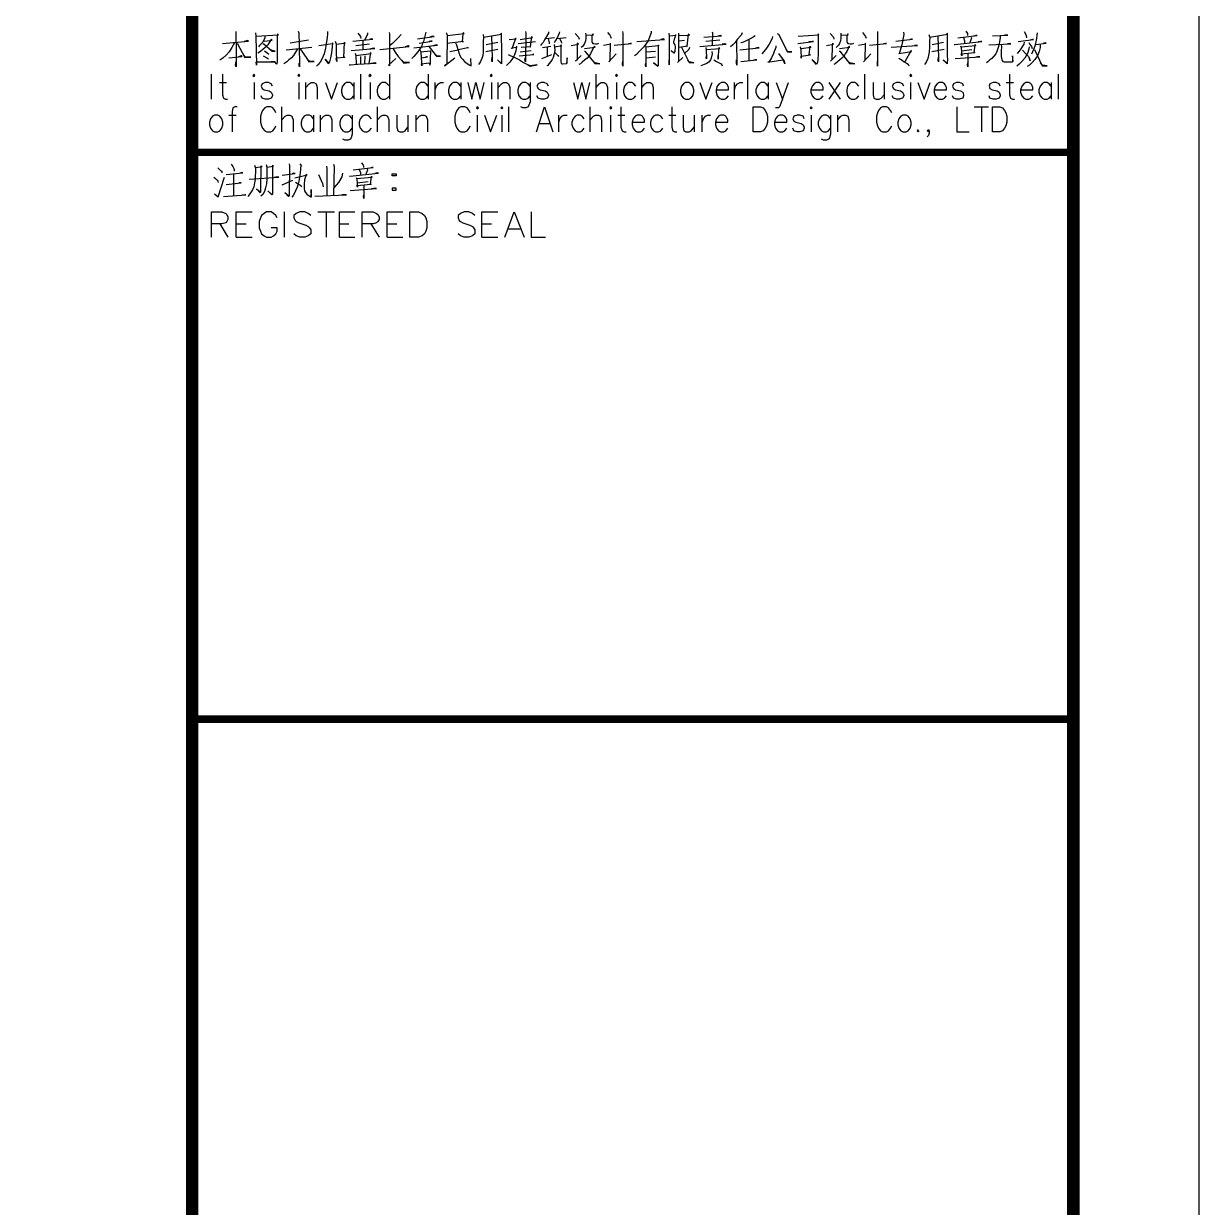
# Model space of a CAD drawing. Extents: x 1417642 to 3570900, y 124798 to 1191112.
# Drawn here: x 1604335 to 1618342, y 724233 to 738331 of the extents above; entities that cross this region are included whole.
import ezdxf

# ---------------------------------------------------------------- set-up
doc = ezdxf.new("R2010")
doc.units = 0
doc.header["$LTSCALE"] = 1000
doc.header["$MEASUREMENT"] = 0
doc.layers.add('PUB_TITLE', color=4, linetype='CONTINUOUS')
doc.layers.add('图戳', color=211, linetype='CONTINUOUS')

msp = doc.modelspace()

# ---------------------------------------------------------------- linework, layer by layer
at = {"layer": 'PUB_TITLE'}
msp.add_lwpolyline([(1417642.3, 635398.4), (1618342.3, 635398.4), (1618342.3, 761548.4), (1417642.3, 761548.4)], close=True, dxfattribs=at)
at = {"layer": 'PUB_TITLE', "const_width": 150}
msp.add_lwpolyline([(1421392.3, 636898.4), (1616842.3, 636898.4), (1616842.3, 760048.4), (1421392.3, 760048.4)], close=True, dxfattribs=at)
at = {"layer": '图戳'}
for p, q in [((1616842.3, 636898.4), (1616842.3, 760048.4)), ((1616842.3, 730048.4), (1606342.3, 730048.4))]:
    msp.add_line(p, q, dxfattribs=at)
for points, const_width in [([(1606342.3, 760048.4), (1606342.3, 636898.4)], 150), ([(1606342.3, 736798.4), (1616842.3, 736798.4)], 90), ([(1606342.3, 736798.4), (1616842.3, 736798.4)], 90), ([(1606342.3, 736798.4), (1616842.3, 736798.4)], 90), ([(1606342.3, 730048.4), (1616842.3, 730048.4)], 90)]:
    msp.add_lwpolyline(points, dxfattribs=dict(at, const_width=const_width))
for points in [[(1606861.4, 738236.8), (1606864.8, 737963.6), (1606864.8, 737816.8), (1606858, 737837.3), (1606864.8, 737881.7)], [(1607097, 738223.1), (1607100.4, 738182.2), (1607107.3, 737837.3), (1607103.8, 737874.9), (1607329.2, 737874.9), (1607315.5, 737878.3), (1607281.4, 737874.9)], [(1607103.8, 738182.2), (1607370.2, 738199.2), (1607359.9, 738209.5), (1607356.5, 738182.2), (1607353.1, 737881.7), (1607349.7, 737847.6), (1607325.8, 737874.9)], [(1607209.7, 738178.8), (1607209.7, 738161.7), (1607182.4, 738110.5), (1607144.8, 738069.5), (1607131.2, 738055.8)], [(1607605.7, 738240.2), (1607612.6, 738223.1), (1607616, 738079.7), (1607619.4, 737816.8), (1607616, 737830.5), (1607616, 737861.2)], [(1607954, 738236.8), (1607954, 738209.5), (1607950.6, 738161.7), (1607940.4, 738093.4), (1607940.4, 738086.6), (1607930.1, 738038.8), (1607916.5, 737970.5), (1607892.6, 737915.8), (1607868.7, 737871.5), (1607841.3, 737840.7), (1607824.3, 737823.7)], [(1608315.9, 738216.3), (1608346.7, 738178.8), (1608350.1, 738154.9)], [(1608432, 738223.1), (1608432, 738206.1), (1608401.3, 738137.8)], [(1608688.1, 738226.6), (1608691.5, 738209.5), (1608691.5, 737830.5), (1608681.3, 737837.3), (1608770, 737915.8)], [(1608831.5, 738202.7), (1608797.4, 738161.7), (1608763.2, 738131), (1608729.1, 738096.8), (1608691.5, 738066.1)], [(1609125.1, 738230), (1609108.1, 738151.4), (1609097.8, 738117.3), (1609084.2, 738086.6), (1609073.9, 738055.8), (1609053.4, 738031.9), (1609029.5, 737994.4), (1609005.6, 737967.1), (1608985.2, 737939.7), (1608961.3, 737915.8)], [(1609026.1, 738151.4), (1609224.2, 738178.8), (1609207.1, 738182.2), (1609172.9, 738171.9)], [(1609367.6, 738223.1), (1609371, 738216.3), (1609381.2, 738195.8), (1609377.8, 737847.6), (1609350.5, 737830.5), (1609473.4, 737926.1)], [(1609381.2, 738189), (1609582.7, 738212.9), (1609572.4, 738226.6), (1609569, 738209.5), (1609558.8, 738117.3), (1609575.8, 738120.7), (1609381.2, 738096.8)], [(1609808, 738202.7), (1609814.8, 738165.1), (1609811.4, 738124.1), (1609811.4, 738055.8), (1609811.4, 737991), (1609804.6, 737953.4), (1609794.4, 737915.8), (1609777.3, 737881.7), (1609767, 737861.2), (1609753.4, 737844.1)], [(1609814.8, 738171.9), (1610026.5, 738206.1), (1610023.1, 738216.3), (1610023.1, 738168.5), (1610026.5, 738031.9), (1610026.5, 737960.2), (1610026.5, 737950), (1610026.5, 737902.2), (1610026.5, 737868), (1610026.5, 737851), (1609978.7, 737898.8), (1610023.1, 737861.2)], [(1609910.4, 738185.6), (1609917.3, 737919.3), (1609917.3, 737874.9), (1609913.9, 737895.4), (1609917.3, 737932.9)], [(1610251.9, 738144.6), (1610398.7, 738165.1), (1610385, 738178.8), (1610368, 738055.8), (1610374.8, 738055.8), (1610262.1, 738045.6)], [(1610313.3, 738236.8), (1610316.8, 738212.9), (1610313.3, 737878.3), (1610306.5, 737902.2), (1610313.3, 737929.5)], [(1610586.5, 738233.4), (1610586.5, 738216.3), (1610542.1, 738137.8), (1610525, 738107.1), (1610504.5, 738086.6), (1610494.3, 738069.5)], [(1610719.7, 738233.4), (1610716.2, 738216.3), (1610695.8, 738171.9), (1610671.9, 738131), (1610654.8, 738103.6)], [(1610907.4, 738212.9), (1610945, 738168.5), (1610951.8, 738148)], [(1611030.4, 738219.7), (1611033.8, 738192.4), (1611033.8, 738158.3), (1611026.9, 738127.5), (1611016.7, 738096.8), (1611006.5, 738076.3), (1610992.8, 738059.3), (1610975.7, 738045.6)], [(1611037.2, 738195.8), (1611122.5, 738199.2), (1611115.7, 738209.5), (1611105.5, 738185.6), (1611105.5, 738161.7), (1611105.5, 738141.2), (1611105.5, 738117.3), (1611108.9, 738107.1), (1611115.7, 738096.8), (1611129.4, 738093.4), (1611146.5, 738090), (1611166.9, 738090), (1611180.6, 738093.4), (1611187.4, 738100.2)], [(1611289.9, 738226.6), (1611317.2, 738195.8), (1611327.4, 738178.8), (1611334.2, 738158.3)], [(1611470.8, 738236.8), (1611474.2, 738212.9), (1611474.2, 737823.7), (1611470.8, 737851), (1611474.2, 737885.1)], [(1611812.3, 738240.2), (1611812.3, 738223.1), (1611791.8, 738168.5), (1611774.7, 738127.5), (1611754.2, 738100.2), (1611720.1, 738052.4), (1611668.8, 737997.8), (1611634.7, 737963.6), (1611614.2, 737946.6)], [(1612020.5, 738219.7), (1612027.4, 738182.2), (1612027.4, 737840.7), (1612023.9, 737868), (1612027.4, 737898.8)], [(1612030.8, 738185.6), (1612109.3, 738192.4), (1612099.1, 738195.8), (1612075.2, 738113.9), (1612075.2, 738107.1), (1612082, 738096.8), (1612092.2, 738079.7), (1612095.6, 738055.8), (1612095.6, 738038.8), (1612092.2, 738014.9), (1612092.2, 737997.8), (1612082, 737980.7), (1612051.3, 738011.5), (1612082, 737984.1)], [(1612136.6, 738216.3), (1612136.6, 738189), (1612136.6, 737881.7), (1612126.4, 737868), (1612187.8, 737929.5)], [(1612140, 738189), (1612266.4, 738195.8), (1612252.7, 738206.1), (1612235.6, 738062.7), (1612245.9, 738062.7), (1612143.4, 738049)], [(1612440.5, 738168.5), (1612648.8, 738185.6), (1612635.1, 738189), (1612607.8, 738182.2)], [(1612539.5, 738233.4), (1612542.9, 738223.1), (1612539.5, 738076.3)], [(1612894.6, 738223.1), (1612884.4, 738195.8), (1612874.1, 738185.6), (1612836.6, 738141.2), (1612812.7, 738107.1), (1612785.3, 738079.7), (1612758, 738055.8)], [(1613044.8, 738189), (1613038, 738178.8), (1613014.1, 738161.7), (1612973.1, 738141.2), (1612928.8, 738120.7), (1612898, 738107.1), (1612880.9, 738103.6)], [(1613256.5, 738178.8), (1613253.1, 738154.9), (1613215.6, 738086.6), (1613184.8, 738038.8), (1613154.1, 737997.8), (1613130.2, 737970.5)], [(1613311.2, 738212.9), (1613328.2, 738206.1), (1613434.1, 737994.4), (1613440.9, 737994.4), (1613485.3, 737994.4), (1613437.5, 738001.2), (1613420.4, 738025.1)], [(1613563.8, 738182.2), (1613809.7, 738199.2), (1613802.8, 738209.5), (1613799.4, 738161.7), (1613799.4, 737973.9), (1613796, 737902.2), (1613792.6, 737868), (1613785.8, 737851), (1613782.3, 737844.1), (1613727.7, 737905.6), (1613782.3, 737854.4)], [(1613942.8, 738212.9), (1613983.8, 738168.5), (1613987.2, 738148)], [(1614069.2, 738219.7), (1614072.6, 738192.4), (1614072.6, 738158.3), (1614065.7, 738127.5), (1614055.5, 738096.8), (1614041.8, 738076.3), (1614028.2, 738059.3), (1614014.5, 738045.6)], [(1614072.6, 738195.8), (1614157.9, 738199.2), (1614154.5, 738209.5), (1614144.3, 738185.6), (1614144.3, 738161.7), (1614144.3, 738141.2), (1614144.3, 738117.3), (1614147.7, 738107.1), (1614154.5, 738096.8), (1614164.8, 738093.4), (1614181.8, 738090), (1614202.3, 738090), (1614216, 738093.4), (1614226.2, 738100.2)], [(1614328.6, 738226.6), (1614352.5, 738195.8), (1614366.2, 738178.8), (1614373, 738158.3)], [(1614506.2, 738236.8), (1614509.6, 738212.9), (1614509.6, 737823.7), (1614506.2, 737851), (1614509.6, 737885.1)], [(1614816.9, 738230), (1614820.3, 738202.7), (1614796.4, 738079.7), (1614765.7, 737970.5), (1614762.3, 737977.3), (1614912.5, 738001.2), (1614909.1, 738011.5), (1614834, 737878.3)], [(1615120.8, 738202.7), (1615131, 738165.1), (1615127.6, 738124.1), (1615127.6, 738055.8), (1615124.2, 737991), (1615117.4, 737953.4), (1615107.1, 737915.8), (1615093.5, 737881.7), (1615079.8, 737861.2), (1615066.1, 737844.1)], [(1615131, 738171.9), (1615342.7, 738206.1), (1615335.9, 738216.3), (1615335.9, 738168.5), (1615339.3, 738031.9), (1615339.3, 737960.2), (1615339.3, 737950), (1615342.7, 737902.2), (1615339.3, 737868), (1615339.3, 737851), (1615291.5, 737898.8), (1615335.9, 737861.2)], [(1615226.6, 738185.6), (1615233.5, 737919.3), (1615233.5, 737874.9), (1615230, 737895.4), (1615233.5, 737932.9)], [(1615465.6, 738161.7), (1615694.4, 738189), (1615680.7, 738189), (1615653.4, 738182.2)], [(1615561.2, 738240.2), (1615578.3, 738212.9), (1615581.7, 738206.1), (1615581.7, 738189)], [(1615622.7, 738171.9), (1615626.1, 738158.3), (1615609, 738107.1)], [(1615967.5, 738182.2), (1615967.5, 738165.1), (1615957.3, 738090), (1615947.1, 738045.6), (1615930, 738001.2), (1615916.3, 737973.9), (1615895.8, 737943.2), (1615871.9, 737915.8), (1615844.6, 737898.8), (1615824.1, 737878.3), (1615807.1, 737864.6)], [(1615878.8, 738185.6), (1616059.7, 738195.8), (1616049.5, 738195.8), (1616022.2, 738195.8)], [(1616288.5, 738161.7), (1616281.7, 738189), (1616257.8, 738233.4)], [(1616346.5, 737970.5), (1616370.4, 738028.5), (1616387.5, 738066.1), (1616397.8, 738113.9), (1616404.6, 738154.9), (1616411.4, 738195.8), (1616414.8, 738223.1)], [(1606847.8, 738103.6), (1606813.6, 738045.6), (1606782.9, 737994.4), (1606748.7, 737956.8), (1606707.8, 737919.3), (1606670.2, 737895.4)], [(1606704.4, 738093.4), (1607015.1, 738124.1), (1607004.8, 738131), (1606963.8, 738120.7)], [(1606878.5, 738100.2), (1606970.7, 737929.5), (1607042.4, 737932.9), (1606974.1, 737936.3), (1606957, 737956.8)], [(1607192.6, 738127.5), (1607206.3, 738124.1), (1607295, 738134.4), (1607284.8, 738144.6), (1607243.8, 738079.7), (1607213.1, 738049), (1607185.8, 738021.7), (1607155.1, 737997.8), (1607124.3, 737980.7)], [(1607185.8, 738090), (1607196, 738090), (1607295, 738004.6), (1607329.2, 738004.6), (1607295, 738011.5), (1607278, 738018.3)], [(1607595.5, 738031.9), (1607575, 737991), (1607551.1, 737953.4), (1607527.2, 737926.1), (1607493.1, 737898.8), (1607469.2, 737878.3), (1607435, 737851)], [(1607462.3, 738018.3), (1607766.2, 738052.4)], [(1607510.1, 738103.6), (1607728.7, 738137.8)], [(1607629.6, 738031.9), (1607708.2, 737915.8), (1607732.1, 737878.3), (1607797, 737881.7), (1607735.5, 737885.1), (1607711.6, 737905.6)], [(1607851.6, 738069.5), (1608015.5, 738093.4), (1608022.3, 738093.4), (1608015.5, 738103.6), (1608008.6, 738055.8), (1608001.8, 737984.1), (1607991.6, 737922.7), (1607977.9, 737878.3), (1607964.3, 737851), (1607957.4, 737868), (1607940.4, 737891.9), (1607926.7, 737909), (1607967.7, 737861.2), (1607974.5, 737874.9)], [(1608046.2, 738124.1), (1608056.4, 738086.6), (1608059.9, 737963.6), (1608066.7, 737881.7), (1608059.9, 737915.8), (1608063.3, 737922.7), (1608162.3, 737932.9), (1608148.6, 737929.5), (1608155.5, 738110.5), (1608162.3, 738096.8), (1608152, 738093.4), (1608056.4, 738083.2)], [(1608237.4, 738011.5), (1608517.4, 738035.4), (1608500.3, 738038.8), (1608459.3, 738028.5)], [(1608257.9, 738124.1), (1608493.5, 738148), (1608476.4, 738151.4), (1608455.9, 738144.6)], [(1608455.9, 738086.6), (1608292, 738066.1)], [(1608377.4, 738131), (1608374, 738021.7)], [(1608578.8, 738021.7), (1608735.9, 738038.8), (1608927.1, 738059.3), (1608916.9, 738066.1), (1608879.3, 738055.8)], [(1608735.9, 738031.9), (1608759.8, 737991), (1608797.4, 737939.7), (1608834.9, 737895.4), (1608865.7, 737861.2), (1608930.5, 737868), (1608865.7, 737871.5)], [(1608981.7, 738042.2), (1609265.1, 738076.3), (1609254.9, 738079.7), (1609213.9, 738066.1)], [(1609046.6, 738100.2), (1609200.3, 738124.1), (1609186.6, 738124.1), (1609166.1, 738117.3)], [(1609162.7, 738059.3), (1609251.5, 737943.2), (1609302.7, 737943.2), (1609251.5, 737946.6), (1609237.8, 737960.2)], [(1609412, 737997.8), (1609511, 738018.3), (1609497.3, 738076.3), (1609483.7, 738100.2)], [(1609633.9, 738038.8), (1609623.6, 738049), (1609627.1, 738042.2), (1609511, 738018.3), (1609517.8, 737984.1), (1609531.5, 737953.4), (1609548.5, 737926.1), (1609562.2, 737909), (1609589.5, 737878.3), (1609620.2, 737857.8), (1609651, 737837.3), (1609668, 737830.5), (1609661.2, 737915.8)], [(1609842.2, 738001.2), (1609985.6, 738028.5)], [(1609982.2, 738107.1), (1609845.6, 738079.7)], [(1610118.7, 738141.2), (1610204.1, 738151.4), (1610193.8, 738158.3), (1610187, 738131), (1610152.9, 738031.9), (1610146, 738038.8), (1610214.3, 738055.8), (1610207.5, 738059.3), (1610197.3, 738008), (1610183.6, 737960.2), (1610166.5, 737929.5), (1610152.9, 737905.6), (1610125.6, 737871.5), (1610105.1, 737847.6), (1610088, 737833.9)], [(1610224.6, 738093.4), (1610432.8, 738117.3)], [(1610514.8, 738045.6), (1610617.2, 738062.7)], [(1610555.8, 738154.9), (1610658.2, 738165.1)], [(1610654.8, 738083.2), (1610658.2, 738055.8), (1610661.6, 738011.5), (1610654.8, 737970.5), (1610644.5, 737929.5), (1610630.9, 737905.6), (1610617.2, 737881.7), (1610593.3, 737854.4), (1610579.7, 737833.9), (1610569.4, 737827.1)], [(1610572.8, 738052.4), (1610572.8, 737939.7)], [(1610583.1, 738154.9), (1610593.3, 738120.7), (1610596.7, 738110.5), (1610596.7, 738090)], [(1610661.6, 738055.8), (1610747, 738069.5), (1610736.7, 738076.3), (1610736.7, 738055.8), (1610733.3, 737898.8), (1610733.3, 737874.9), (1610740.1, 737861.2), (1610750.4, 737854.4), (1610760.6, 737854.4), (1610801.6, 737857.8), (1610808.4, 737861.2), (1610808.4, 737926.1), (1610801.6, 737861.2)], [(1610688.9, 738154.9), (1610798.2, 738165.1)], [(1610719.7, 738154.9), (1610740.1, 738117.3), (1610743.6, 738100.2)], [(1610859.6, 738072.9), (1610945, 738086.6), (1610931.3, 738100.2), (1610931.3, 738072.9), (1610927.9, 737898.8), (1610910.9, 737885.1), (1610975.7, 737953.4)], [(1611016.7, 738035.4), (1611143, 738052.4), (1611132.8, 738059.3), (1611119.1, 738035.4), (1611102.1, 738001.2), (1611088.4, 737973.9), (1611071.3, 737950), (1611047.4, 737919.3), (1611016.7, 737895.4), (1610989.4, 737871.5), (1610968.9, 737854.4), (1610948.4, 737844.1)], [(1611242.1, 738076.3), (1611330.8, 738090), (1611324, 738096.8), (1611317.2, 737891.9), (1611306.9, 737878.3), (1611392.3, 737970.5)], [(1611371.8, 738076.3), (1611576.7, 738093.4), (1611566.4, 738096.8), (1611539.1, 738090)], [(1611641.5, 738117.3), (1611969.3, 738144.6), (1611952.2, 738151.4)], [(1611744, 738069.5), (1611747.4, 738055.8), (1611747.4, 737837.3), (1611747.4, 737816.8), (1611744, 737837.3), (1611747.4, 737861.2)], [(1611747.4, 738055.8), (1611894.2, 738069.5), (1611894.2, 738076.3), (1611901, 738069.5), (1611894.2, 738066.1), (1611894.2, 737833.9), (1611890.8, 737820.2), (1611839.6, 737864.6), (1611890.8, 737827.1)], [(1611952.2, 738151.4), (1611924.9, 738141.2)], [(1612208.3, 738131), (1612140, 738124.1)], [(1612170.8, 738052.4), (1612262.9, 737868), (1612317.6, 737864.6), (1612262.9, 737874.9), (1612249.3, 737895.4)], [(1612266.4, 738045.6), (1612259.5, 738025.1), (1612204.9, 737970.5)], [(1612392.7, 738059.3), (1612703.4, 738086.6), (1612686.3, 738090), (1612659, 738086.6)], [(1612461, 738045.6), (1612467.8, 738018.3), (1612471.2, 737912.4), (1612467.8, 737926.1), (1612471.2, 737950)], [(1612628.3, 738134.4), (1612464.4, 738117.3)], [(1612471.2, 738021.7), (1612628.3, 738035.4), (1612618, 738045.6), (1612614.6, 738018.3), (1612611.2, 737939.7), (1612607.8, 737909), (1612607.8, 737929.5), (1612611.2, 737953.4)], [(1612829.7, 738131), (1612833.1, 737837.3), (1612826.3, 737864.6), (1612829.7, 737898.8)], [(1612867.3, 738018.3), (1613099.5, 738042.2), (1613085.8, 738045.6), (1613055.1, 738038.8)], [(1612973.1, 738137.8), (1612973.1, 737891.9)], [(1613297.5, 738066.1), (1613297.5, 738049), (1613270.2, 737980.7), (1613273.6, 737984.1), (1613246.3, 737926.1), (1613212.1, 737871.5), (1613201.9, 737871.5), (1613379.4, 737902.2)], [(1613557, 738096.8), (1613744.8, 738120.7), (1613727.7, 738120.7), (1613690.2, 738113.9)], [(1613587.7, 738055.8), (1613594.6, 738018.3), (1613598, 737919.3), (1613598, 737943.2), (1613710.6, 737960.2), (1613693.6, 737960.2), (1613703.8, 738062.7), (1613714.1, 738049), (1613598, 738031.9)], [(1613898.4, 738072.9), (1613983.8, 738086.6), (1613970.1, 738100.2), (1613966.7, 738072.9), (1613963.3, 737898.8), (1613946.2, 737885.1), (1614014.5, 737953.4)], [(1614055.5, 738035.4), (1614178.4, 738052.4), (1614168.2, 738059.3), (1614157.9, 738035.4), (1614140.9, 738001.2), (1614123.8, 737973.9), (1614110.1, 737950), (1614082.8, 737919.3), (1614055.5, 737895.4), (1614028.2, 737871.5), (1614004.3, 737854.4), (1613987.2, 737844.1)], [(1614280.8, 738076.3), (1614369.6, 738090), (1614362.8, 738096.8), (1614356, 737891.9), (1614342.3, 737878.3), (1614427.7, 737970.5)], [(1614410.6, 738076.3), (1614615.4, 738093.4), (1614601.8, 738096.8), (1614577.9, 738090)], [(1614670.1, 738052.4), (1614984.2, 738069.5), (1614970.5, 738072.9), (1614950.1, 738069.5)], [(1614724.7, 738124.1), (1614926.2, 738148), (1614912.5, 738148), (1614892, 738141.2)], [(1615154.9, 738001.2), (1615301.7, 738028.5)], [(1615294.9, 738107.1), (1615158.3, 738079.7)], [(1615421.2, 738083.2), (1615428.1, 738083.2), (1615752.4, 738117.3), (1615738.8, 738120.7), (1615708, 738113.9)], [(1615496.4, 738066.1), (1615503.2, 738049), (1615513.4, 737950), (1615506.6, 737970.5), (1615667.1, 737987.5), (1615660.2, 737984.1), (1615670.5, 738083.2), (1615673.9, 738066.1), (1615503.2, 738052.4)], [(1615533.9, 738165.1), (1615544.2, 738127.5), (1615544.2, 738100.2)], [(1615834.4, 738079.7), (1616097.3, 738090), (1616087, 738096.8), (1616056.3, 738090)], [(1615981.2, 738076.3), (1615984.6, 738059.3), (1615981.2, 738004.6), (1615981.2, 737943.2), (1615984.6, 737915.8), (1615988, 737898.8), (1616001.7, 737881.7), (1616015.3, 737878.3), (1616042.7, 737874.9), (1616066.6, 737874.9), (1616114.4, 737878.3), (1616124.6, 737885.1), (1616114.4, 737950), (1616117.8, 737881.7)], [(1616315.8, 738055.8), (1616312.4, 738028.5), (1616295.3, 737977.3), (1616264.6, 737919.3), (1616223.6, 737874.9), (1616196.3, 737847.6), (1616169, 737823.7)], [(1616254.3, 738110.5), (1616250.9, 738086.6), (1616206.5, 738018.3), (1616172.4, 737977.3)], [(1616182.6, 738117.3), (1616367, 738141.2), (1616353.4, 738144.6), (1616326, 738134.4)], [(1616445.6, 738083.2), (1616445.6, 738045.6), (1616435.3, 737997.8), (1616414.8, 737950), (1616384.1, 737905.6), (1616349.9, 737868), (1616319.2, 737837.3), (1616291.9, 737820.2)], [(1616309, 738107.1), (1616326, 738079.7), (1616343.1, 738059.3), (1616349.9, 738035.4)], [(1616394.3, 738083.2), (1616517.3, 738100.2), (1616503.6, 738103.6), (1616483.1, 738093.4)], [(1606779.5, 737922.7), (1606936.5, 737939.7), (1606926.3, 737946.6), (1606895.6, 737936.3)], [(1607189.2, 737950), (1607230.2, 737926.1), (1607250.7, 737912.4)], [(1607202.9, 738008), (1607237, 737984.1), (1607254.1, 737967.1)], [(1608285.2, 737980.7), (1608292, 737953.4), (1608295.5, 737847.6)], [(1608292, 737953.4), (1608476.4, 737977.3), (1608466.2, 737987.5), (1608445.7, 737857.8)], [(1608346.7, 737939.7), (1608346.7, 737851)], [(1608397.9, 737946.6), (1608394.5, 737851)], [(1608834.9, 737895.4), (1608865.7, 737868)], [(1609053.4, 738018.3), (1609067.1, 737994.4), (1609070.5, 737919.3), (1609077.3, 737830.5), (1609073.9, 737854.4), (1609162.7, 737864.6), (1609179.8, 737837.3), (1609183.2, 737864.6), (1609183.2, 737915.8), (1609186.6, 738004.6), (1609176.4, 738004.6), (1609067.1, 737991)], [(1609073.9, 737922.7), (1609145.6, 737936.3), (1609135.4, 737936.3), (1609118.3, 737929.5)], [(1610108.5, 737963.6), (1610139.2, 737950), (1610163.1, 737939.7), (1610200.7, 737919.3), (1610241.6, 737898.8), (1610289.4, 737868), (1610330.4, 737847.6), (1610337.2, 737844.1), (1610371.4, 737823.7), (1610453.3, 737840.7), (1610449.9, 737840.7), (1610374.8, 737830.5), (1610340.7, 737840.7)], [(1610238.2, 737950), (1610412.4, 737963.6), (1610405.5, 737967.1), (1610395.3, 737960.2)], [(1610251.9, 737994.4), (1610381.6, 738011.5)], [(1610508, 737915.8), (1610627.5, 737963.6)], [(1610661.6, 737987.5), (1610699.2, 737953.4), (1610706, 737939.7)], [(1611016.7, 738004.6), (1611020.1, 738004.6), (1611139.6, 737857.8), (1611197.7, 737854.4), (1611139.6, 737864.6), (1611122.5, 737878.3)], [(1611863.5, 738001.2), (1611750.8, 737991)], [(1611750.8, 737926.1), (1611863.5, 737936.3)], [(1612532.7, 737997.8), (1612536.1, 737970.5), (1612525.9, 737919.3), (1612519, 737898.8), (1612502, 737878.3), (1612474.6, 737857.8), (1612443.9, 737844.1), (1612402.9, 737830.5)], [(1612556.6, 737898.8), (1612590.7, 737881.7), (1612621.5, 737864.6), (1612645.4, 737851), (1612652.2, 737840.7), (1612659, 737827.1)], [(1612880.9, 737881.7), (1613068.7, 737898.8), (1613051.7, 737902.2), (1613031.2, 737895.4)], [(1613328.2, 737977.3), (1613396.5, 737885.1), (1613403.3, 737854.4), (1613389.7, 737891.9)], [(1614052.1, 738004.6), (1614058.9, 738004.6), (1614175, 737857.8), (1614236.5, 737854.4), (1614175, 737864.6), (1614157.9, 737878.3)], [(1614762.3, 737919.3), (1614803.2, 737895.4), (1614827.1, 737878.3), (1614854.5, 737861.2), (1614871.5, 737847.6), (1614881.8, 737830.5)], [(1615431.5, 737915.8), (1615728.5, 737936.3), (1615711.5, 737939.7), (1615670.5, 737929.5)], [(1615510, 738008), (1615632.9, 738021.7)], [(1615585.1, 737970.5), (1615585.1, 737816.8), (1615581.7, 737840.7), (1615585.1, 737864.6)], [(1616237.3, 738014.9), (1616271.4, 737977.3), (1616305.6, 737939.7), (1616319.2, 737912.4), (1616326, 737888.5), (1616319.2, 737915.8)], [(1616377.3, 738021.7), (1616469.5, 737830.5), (1616527.5, 737830.5), (1616472.9, 737837.3), (1616449, 737864.6)], [(1608213.5, 737840.7), (1608227.2, 737840.7), (1608312.5, 737847.6), (1608315.9, 737847.6), (1608534.5, 737861.2), (1608520.8, 737864.6), (1608469.6, 737857.8)], [(1606571.2, 737431), (1606571.2, 737728.1)], [(1606666.8, 737629), (1606752.2, 737629)], [(1606704.4, 737728.1), (1606704.4, 737485.6), (1606714.6, 737444.7), (1606738.5, 737431), (1606762.4, 737431)], [(1607066.3, 737714.4), (1607079.9, 737700.7), (1607090.2, 737714.4), (1607079.9, 737728.1), (1607066.3, 737714.4), (1607066.3, 737714.4)], [(1607079.9, 737629), (1607079.9, 737431)], [(1607298.5, 737588.1), (1607284.8, 737615.4), (1607250.7, 737629), (1607213.1, 737629), (1607175.5, 737615.4), (1607165.3, 737588.1), (1607175.5, 737557.3), (1607199.4, 737543.7), (1607260.9, 737530), (1607284.8, 737516.4), (1607298.5, 737485.6), (1607298.5, 737472), (1607284.8, 737444.7), (1607250.7, 737431), (1607213.1, 737431), (1607175.5, 737444.7), (1607165.3, 737472)], [(1607602.3, 737714.4), (1607612.6, 737700.7), (1607626.2, 737714.4), (1607612.6, 737728.1), (1607602.3, 737714.4), (1607602.3, 737714.4)], [(1607612.6, 737629), (1607612.6, 737431)], [(1607697.9, 737571), (1607735.5, 737615.4), (1607759.4, 737629), (1607793.5, 737629), (1607820.9, 737615.4), (1607831.1, 737571), (1607831.1, 737431)], [(1607697.9, 737431), (1607697.9, 737629)], [(1607930.1, 737629), (1608001.8, 737431), (1608073.5, 737629)], [(1608268.1, 737588.1), (1608244.2, 737615.4), (1608220.3, 737629), (1608182.8, 737629), (1608158.9, 737615.4), (1608135, 737588.1), (1608121.3, 737543.7), (1608121.3, 737516.4), (1608135, 737472), (1608158.9, 737444.7), (1608182.8, 737431), (1608220.3, 737431), (1608244.2, 737444.7), (1608268.1, 737472)], [(1608268.1, 737629), (1608268.1, 737431)], [(1608353.5, 737431), (1608353.5, 737728.1)], [(1608449.1, 737714.4), (1608462.8, 737700.7), (1608473, 737714.4), (1608462.8, 737728.1), (1608449.1, 737714.4), (1608449.1, 737714.4)], [(1608462.8, 737629), (1608462.8, 737431)], [(1608691.5, 737588.1), (1608667.6, 737615.4), (1608643.7, 737629), (1608606.2, 737629), (1608582.3, 737615.4), (1608558.4, 737588.1), (1608548.1, 737543.7), (1608548.1, 737516.4), (1608558.4, 737472), (1608582.3, 737444.7), (1608606.2, 737431), (1608643.7, 737431), (1608667.6, 737444.7), (1608691.5, 737472)], [(1608691.5, 737728.1), (1608691.5, 737431)], [(1609152.5, 737588.1), (1609128.6, 737615.4), (1609104.7, 737629), (1609067.1, 737629), (1609043.2, 737615.4), (1609019.3, 737588.1), (1609009.1, 737543.7), (1609009.1, 737516.4), (1609019.3, 737472), (1609043.2, 737444.7), (1609067.1, 737431), (1609104.7, 737431), (1609128.6, 737444.7), (1609152.5, 737472)], [(1609152.5, 737728.1), (1609152.5, 737431)], [(1609237.8, 737543.7), (1609251.5, 737588.1), (1609275.4, 737615.4), (1609299.3, 737629), (1609336.8, 737629)], [(1609237.8, 737431), (1609237.8, 737629)], [(1609541.7, 737588.1), (1609517.8, 737615.4), (1609493.9, 737629), (1609456.3, 737629), (1609432.4, 737615.4), (1609408.5, 737588.1), (1609394.9, 737543.7), (1609394.9, 737516.4), (1609408.5, 737472), (1609432.4, 737444.7), (1609456.3, 737431), (1609493.9, 737431), (1609517.8, 737444.7), (1609541.7, 737472)], [(1609541.7, 737629), (1609541.7, 737431)], [(1609627.1, 737629), (1609674.9, 737431), (1609722.7, 737629), (1609773.9, 737431), (1609821.7, 737629)], [(1609893.4, 737714.4), (1609907, 737700.7), (1609917.3, 737714.4), (1609907, 737728.1), (1609893.4, 737714.4), (1609893.4, 737714.4)], [(1609907, 737629), (1609907, 737431)], [(1609989, 737571), (1610026.5, 737615.4), (1610050.4, 737629), (1610088, 737629), (1610111.9, 737615.4), (1610125.6, 737571), (1610125.6, 737431)], [(1609989, 737431), (1609989, 737629)], [(1610368, 737588.1), (1610344.1, 737615.4), (1610316.8, 737629), (1610282.6, 737629), (1610258.7, 737615.4), (1610234.8, 737588.1), (1610221.2, 737543.7), (1610221.2, 737516.4), (1610234.8, 737472), (1610258.7, 737444.7), (1610282.6, 737431), (1610316.8, 737431), (1610344.1, 737444.7), (1610368, 737472)], [(1610368, 737629), (1610368, 737400.3), (1610354.3, 737359.3), (1610344.1, 737342.2), (1610316.8, 737328.6), (1610282.6, 737328.6), (1610258.7, 737342.2)], [(1610586.5, 737588.1), (1610572.8, 737615.4), (1610535.3, 737629), (1610501.1, 737629), (1610463.6, 737615.4), (1610449.9, 737588.1), (1610463.6, 737557.3), (1610487.5, 737543.7), (1610548.9, 737530), (1610572.8, 737516.4), (1610586.5, 737485.6), (1610586.5, 737472), (1610572.8, 737444.7), (1610535.3, 737431), (1610501.1, 737431), (1610463.6, 737444.7), (1610449.9, 737472)], [(1610887, 737629), (1610938.2, 737431), (1610986, 737629), (1611033.8, 737431), (1611081.6, 737629)], [(1611156.7, 737431), (1611156.7, 737728.1)], [(1611156.7, 737571), (1611190.8, 737615.4), (1611214.7, 737629), (1611252.3, 737629), (1611276.2, 737615.4), (1611289.9, 737571), (1611289.9, 737431)], [(1611385.5, 737714.4), (1611399.1, 737700.7), (1611409.4, 737714.4), (1611399.1, 737728.1), (1611385.5, 737714.4), (1611385.5, 737714.4)], [(1611399.1, 737629), (1611399.1, 737431)], [(1611627.9, 737588.1), (1611604, 737615.4), (1611580.1, 737629), (1611542.5, 737629), (1611518.6, 737615.4), (1611494.7, 737588.1), (1611481.1, 737543.7), (1611481.1, 737516.4), (1611494.7, 737472), (1611518.6, 737444.7), (1611542.5, 737431), (1611580.1, 737431), (1611604, 737444.7), (1611627.9, 737472)], [(1611699.6, 737431), (1611699.6, 737728.1)], [(1611699.6, 737571), (1611737.1, 737615.4), (1611761, 737629), (1611798.6, 737629), (1611822.5, 737615.4), (1611836.2, 737571), (1611836.2, 737431)], [(1612222, 737629), (1612198.1, 737615.4), (1612174.2, 737588.1), (1612160.5, 737543.7), (1612160.5, 737516.4), (1612174.2, 737472), (1612198.1, 737444.7), (1612222, 737431), (1612259.5, 737431), (1612283.4, 737444.7), (1612307.3, 737472), (1612321, 737516.4), (1612321, 737543.7), (1612307.3, 737588.1), (1612283.4, 737615.4), (1612259.5, 737629), (1612222, 737629), (1612222, 737629)], [(1612392.7, 737629), (1612464.4, 737431), (1612539.5, 737629)], [(1612587.3, 737543.7), (1612730.7, 737543.7), (1612730.7, 737571), (1612720.5, 737601.7), (1612706.8, 737615.4), (1612682.9, 737629), (1612648.8, 737629), (1612621.5, 737615.4), (1612597.6, 737588.1), (1612587.3, 737543.7), (1612587.3, 737516.4), (1612597.6, 737472), (1612621.5, 737444.7), (1612648.8, 737431), (1612682.9, 737431), (1612706.8, 737444.7), (1612730.7, 737472)], [(1612805.8, 737543.7), (1612816.1, 737588.1), (1612840, 737615.4), (1612867.3, 737629), (1612901.4, 737629)], [(1612805.8, 737431), (1612805.8, 737629)], [(1612962.9, 737431), (1612962.9, 737728.1)], [(1613205.3, 737588.1), (1613181.4, 737615.4), (1613157.5, 737629), (1613120, 737629), (1613096.1, 737615.4), (1613072.2, 737588.1), (1613058.5, 737543.7), (1613058.5, 737516.4), (1613072.2, 737472), (1613096.1, 737444.7), (1613120, 737431), (1613157.5, 737431), (1613181.4, 737444.7), (1613205.3, 737472)], [(1613205.3, 737629), (1613205.3, 737431)], [(1613300.9, 737629), (1613376, 737431), (1613447.7, 737629)], [(1613714.1, 737543.7), (1613860.9, 737543.7), (1613860.9, 737571), (1613847.2, 737601.7), (1613837, 737615.4), (1613813.1, 737629), (1613775.5, 737629), (1613751.6, 737615.4), (1613727.7, 737588.1), (1613714.1, 737543.7), (1613714.1, 737516.4), (1613727.7, 737472), (1613751.6, 737444.7), (1613775.5, 737431), (1613813.1, 737431), (1613837, 737444.7), (1613860.9, 737472)], [(1614065.7, 737431), (1613932.6, 737629)], [(1613932.6, 737431), (1614065.7, 737629)], [(1614284.3, 737588.1), (1614260.4, 737615.4), (1614236.5, 737629), (1614198.9, 737629), (1614175, 737615.4), (1614151.1, 737588.1), (1614140.9, 737543.7), (1614140.9, 737516.4), (1614151.1, 737472), (1614175, 737444.7), (1614198.9, 737431), (1614236.5, 737431), (1614260.4, 737444.7), (1614284.3, 737472)], [(1614356, 737431), (1614356, 737728.1)], [(1614455, 737629), (1614455, 737485.6), (1614465.2, 737444.7), (1614492.5, 737431), (1614526.7, 737431), (1614550.6, 737444.7), (1614588.1, 737485.6)], [(1614588.1, 737629), (1614588.1, 737431)], [(1614820.3, 737588.1), (1614806.7, 737615.4), (1614769.1, 737629), (1614735, 737629), (1614697.4, 737615.4), (1614683.7, 737588.1), (1614697.4, 737557.3), (1614721.3, 737543.7), (1614782.8, 737530), (1614806.7, 737516.4), (1614820.3, 737485.6), (1614820.3, 737472), (1614806.7, 737444.7), (1614769.1, 737431), (1614735, 737431), (1614697.4, 737444.7), (1614683.7, 737472)], [(1614892, 737714.4), (1614902.3, 737700.7), (1614915.9, 737714.4), (1614902.3, 737728.1), (1614892, 737714.4), (1614892, 737714.4)], [(1614902.3, 737629), (1614902.3, 737431)], [(1614987.6, 737629), (1615062.7, 737431), (1615134.4, 737629)], [(1615182.2, 737543.7), (1615329.1, 737543.7), (1615329.1, 737571), (1615315.4, 737601.7), (1615305.2, 737615.4), (1615281.3, 737629), (1615243.7, 737629), (1615219.8, 737615.4), (1615195.9, 737588.1), (1615182.2, 737543.7), (1615182.2, 737516.4), (1615195.9, 737472), (1615219.8, 737444.7), (1615243.7, 737431), (1615281.3, 737431), (1615305.2, 737444.7), (1615329.1, 737472)], [(1615533.9, 737588.1), (1615523.7, 737615.4), (1615486.1, 737629), (1615448.6, 737629), (1615414.4, 737615.4), (1615400.8, 737588.1), (1615414.4, 737557.3), (1615438.3, 737543.7), (1615496.4, 737530), (1615523.7, 737516.4), (1615533.9, 737485.6), (1615533.9, 737472), (1615523.7, 737444.7), (1615486.1, 737431), (1615448.6, 737431), (1615414.4, 737444.7), (1615400.8, 737472)], [(1615971, 737588.1), (1615957.3, 737615.4), (1615923.2, 737629), (1615885.6, 737629), (1615848, 737615.4), (1615837.8, 737588.1), (1615848, 737557.3), (1615875.4, 737543.7), (1615933.4, 737530), (1615957.3, 737516.4), (1615971, 737485.6), (1615971, 737472), (1615957.3, 737444.7), (1615923.2, 737431), (1615885.6, 737431), (1615848, 737444.7), (1615837.8, 737472)], [(1616042.7, 737629), (1616128, 737629)], [(1616080.2, 737728.1), (1616080.2, 737485.6), (1616093.9, 737444.7), (1616117.8, 737431), (1616141.7, 737431)], [(1616213.4, 737543.7), (1616360.2, 737543.7), (1616360.2, 737571), (1616346.5, 737601.7), (1616336.3, 737615.4), (1616309, 737629), (1616274.8, 737629), (1616250.9, 737615.4), (1616227, 737588.1), (1616213.4, 737543.7), (1616213.4, 737516.4), (1616227, 737472), (1616250.9, 737444.7), (1616274.8, 737431), (1616309, 737431), (1616336.3, 737444.7), (1616360.2, 737472)], [(1616578.7, 737588.1), (1616554.8, 737615.4), (1616527.5, 737629), (1616493.4, 737629), (1616469.5, 737615.4), (1616445.6, 737588.1), (1616431.9, 737543.7), (1616431.9, 737516.4), (1616445.6, 737472), (1616469.5, 737444.7), (1616493.4, 737431), (1616527.5, 737431), (1616554.8, 737444.7), (1616578.7, 737472)], [(1616578.7, 737629), (1616578.7, 737431)], [(1616664.1, 737431), (1616664.1, 737728.1)], [(1606878.5, 737342.2), (1606851.2, 737342.2), (1606827.3, 737328.6), (1606817, 737284.2), (1606817, 737041.8)], [(1607339.4, 737270.5), (1607325.8, 737297.8), (1607301.9, 737328.6), (1607278, 737342.2), (1607230.2, 737342.2), (1607206.3, 737328.6), (1607179, 737297.8), (1607168.7, 737270.5), (1607155.1, 737229.6), (1607155.1, 737157.9), (1607168.7, 737113.5), (1607179, 737086.2), (1607206.3, 737055.4), (1607230.2, 737041.8), (1607278, 737041.8), (1607301.9, 737055.4), (1607325.8, 737086.2), (1607339.4, 737113.5)], [(1607411.1, 737041.8), (1607411.1, 737342.2)], [(1608551.5, 737041.8), (1608551.5, 737342.2)], [(1609654.4, 737270.5), (1609644.1, 737297.8), (1609620.2, 737328.6), (1609592.9, 737342.2), (1609545.1, 737342.2), (1609521.2, 737328.6), (1609497.3, 737297.8), (1609483.7, 737270.5), (1609473.4, 737229.6), (1609473.4, 737157.9), (1609483.7, 737113.5), (1609497.3, 737086.2), (1609521.2, 737055.4), (1609545.1, 737041.8), (1609592.9, 737041.8), (1609620.2, 737055.4), (1609644.1, 737086.2), (1609654.4, 737113.5)], [(1609729.5, 737328.6), (1609739.7, 737314.9), (1609753.4, 737328.6), (1609739.7, 737342.2), (1609729.5, 737328.6), (1609729.5, 737328.6)], [(1610019.7, 737328.6), (1610030, 737314.9), (1610043.6, 737328.6), (1610030, 737342.2), (1610019.7, 737328.6), (1610019.7, 737328.6)], [(1610115.3, 737041.8), (1610115.3, 737342.2)], [(1610443.1, 737041.8), (1610542.1, 737342.2), (1610637.7, 737041.8)], [(1611085, 737041.8), (1611085, 737342.2)], [(1611317.2, 737328.6), (1611327.4, 737314.9), (1611341.1, 737328.6), (1611327.4, 737342.2), (1611317.2, 737328.6), (1611317.2, 737328.6)], [(1611450.3, 737342.2), (1611450.3, 737099.8), (1611464, 737055.4), (1611487.9, 737041.8), (1611511.8, 737041.8)], [(1612058.1, 737342.2), (1612058.1, 737099.8), (1612068.3, 737055.4), (1612092.2, 737041.8), (1612116.1, 737041.8)], [(1613027.8, 737041.8), (1613027.8, 737342.2), (1613113.1, 737342.2), (1613147.3, 737328.6), (1613171.2, 737297.8), (1613184.8, 737270.5), (1613198.5, 737229.6), (1613198.5, 737157.9), (1613184.8, 737113.5), (1613171.2, 737086.2), (1613147.3, 737055.4), (1613113.1, 737041.8), (1613027.8, 737041.8), (1613027.8, 737041.8)], [(1613376, 737431), (1613338.5, 737342.2), (1613328.2, 737328.6), (1613290.7, 737328.6)], [(1613707.2, 737328.6), (1613717.5, 737314.9), (1613731.1, 737328.6), (1613717.5, 737342.2), (1613707.2, 737328.6), (1613707.2, 737328.6)], [(1614676.9, 737270.5), (1614663.3, 737297.8), (1614639.4, 737328.6), (1614615.4, 737342.2), (1614567.6, 737342.2), (1614543.7, 737328.6), (1614519.8, 737297.8), (1614506.2, 737270.5), (1614495.9, 737229.6), (1614495.9, 737157.9), (1614506.2, 737113.5), (1614519.8, 737086.2), (1614543.7, 737055.4), (1614567.6, 737041.8), (1614615.4, 737041.8), (1614639.4, 737055.4), (1614663.3, 737086.2), (1614676.9, 737113.5)], [(1615452, 737342.2), (1615452, 737041.8), (1615598.8, 737041.8)], [(1615660.2, 737342.2), (1615831, 737342.2)], [(1615745.6, 737342.2), (1615745.6, 737041.8)], [(1615878.8, 737041.8), (1615878.8, 737342.2), (1615964.1, 737342.2), (1615998.3, 737328.6), (1616022.2, 737297.8), (1616035.8, 737270.5), (1616049.5, 737229.6), (1616049.5, 737157.9), (1616035.8, 737113.5), (1616022.2, 737086.2), (1615998.3, 737055.4), (1615964.1, 737041.8), (1615878.8, 737041.8), (1615878.8, 737041.8)], [(1606608.8, 737243.2), (1606584.9, 737229.6), (1606561, 737198.8), (1606550.7, 737157.9), (1606550.7, 737127.1), (1606561, 737086.2), (1606584.9, 737055.4), (1606608.8, 737041.8), (1606646.3, 737041.8), (1606670.2, 737055.4), (1606694.1, 737086.2), (1606707.8, 737127.1), (1606707.8, 737157.9), (1606694.1, 737198.8), (1606670.2, 737229.6), (1606646.3, 737243.2), (1606608.8, 737243.2), (1606608.8, 737243.2)], [(1606779.5, 737243.2), (1606864.8, 737243.2)], [(1607411.1, 737185.2), (1607448.7, 737229.6), (1607472.6, 737243.2), (1607506.7, 737243.2), (1607530.6, 737229.6), (1607544.3, 737185.2), (1607544.3, 737041.8)], [(1607786.7, 737198.8), (1607762.8, 737229.6), (1607738.9, 737243.2), (1607701.4, 737243.2), (1607677.5, 737229.6), (1607653.5, 737198.8), (1607639.9, 737157.9), (1607639.9, 737127.1), (1607653.5, 737086.2), (1607677.5, 737055.4), (1607701.4, 737041.8), (1607738.9, 737041.8), (1607762.8, 737055.4), (1607786.7, 737086.2)], [(1607786.7, 737243.2), (1607786.7, 737041.8)], [(1607872.1, 737185.2), (1607909.6, 737229.6), (1607933.5, 737243.2), (1607967.7, 737243.2), (1607991.6, 737229.6), (1608005.2, 737185.2), (1608005.2, 737041.8)], [(1607872.1, 737041.8), (1607872.1, 737243.2)], [(1608247.7, 737198.8), (1608223.7, 737229.6), (1608199.8, 737243.2), (1608162.3, 737243.2), (1608138.4, 737229.6), (1608114.5, 737198.8), (1608100.8, 737157.9), (1608100.8, 737127.1), (1608114.5, 737086.2), (1608138.4, 737055.4), (1608162.3, 737041.8), (1608199.8, 737041.8), (1608223.7, 737055.4), (1608247.7, 737086.2)], [(1608247.7, 737243.2), (1608247.7, 737014.5), (1608237.4, 736970.1), (1608223.7, 736956.4), (1608199.8, 736942.8), (1608162.3, 736942.8), (1608138.4, 736956.4)], [(1608479.8, 737198.8), (1608452.5, 737229.6), (1608428.6, 737243.2), (1608394.5, 737243.2), (1608370.6, 737229.6), (1608343.3, 737198.8), (1608333, 737157.9), (1608333, 737127.1), (1608343.3, 737086.2), (1608370.6, 737055.4), (1608394.5, 737041.8), (1608428.6, 737041.8), (1608452.5, 737055.4), (1608479.8, 737086.2)], [(1608551.5, 737185.2), (1608589.1, 737229.6), (1608613, 737243.2), (1608647.1, 737243.2), (1608671, 737229.6), (1608684.7, 737185.2), (1608684.7, 737041.8)], [(1608780.3, 737243.2), (1608780.3, 737099.8), (1608793.9, 737055.4), (1608817.9, 737041.8), (1608855.4, 737041.8), (1608879.3, 737055.4), (1608913.5, 737099.8)], [(1608913.5, 737243.2), (1608913.5, 737041.8)], [(1609012.5, 737185.2), (1609050, 737229.6), (1609073.9, 737243.2), (1609108.1, 737243.2), (1609132, 737229.6), (1609145.6, 737185.2), (1609145.6, 737041.8)], [(1609012.5, 737041.8), (1609012.5, 737243.2)], [(1609739.7, 737243.2), (1609739.7, 737041.8)], [(1609825.1, 737243.2), (1609896.8, 737041.8), (1609971.9, 737243.2)], [(1610030, 737243.2), (1610030, 737041.8)], [(1610709.4, 737157.9), (1610723.1, 737198.8), (1610747, 737229.6), (1610770.9, 737243.2), (1610808.4, 737243.2)], [(1610709.4, 737041.8), (1610709.4, 737243.2)], [(1611013.3, 737198.8), (1610989.4, 737229.6), (1610965.5, 737243.2), (1610927.9, 737243.2), (1610904, 737229.6), (1610880.1, 737198.8), (1610866.5, 737157.9), (1610866.5, 737127.1), (1610880.1, 737086.2), (1610904, 737055.4), (1610927.9, 737041.8), (1610965.5, 737041.8), (1610989.4, 737055.4), (1611013.3, 737086.2)], [(1611085, 737185.2), (1611122.5, 737229.6), (1611146.5, 737243.2), (1611184, 737243.2), (1611207.9, 737229.6), (1611218.2, 737185.2), (1611218.2, 737041.8)], [(1611327.4, 737243.2), (1611327.4, 737041.8)], [(1611412.8, 737243.2), (1611498.1, 737243.2)], [(1611583.5, 737157.9), (1611730.3, 737157.9), (1611730.3, 737185.2), (1611716.6, 737212.5), (1611706.4, 737229.6), (1611682.5, 737243.2), (1611644.9, 737243.2), (1611621, 737229.6), (1611597.1, 737198.8), (1611583.5, 737157.9), (1611583.5, 737127.1), (1611597.1, 737086.2), (1611621, 737055.4), (1611644.9, 737041.8), (1611682.5, 737041.8), (1611706.4, 737055.4), (1611730.3, 737086.2)], [(1611948.8, 737198.8), (1611924.9, 737229.6), (1611897.6, 737243.2), (1611863.5, 737243.2), (1611839.6, 737229.6), (1611815.7, 737198.8), (1611802, 737157.9), (1611802, 737127.1), (1611815.7, 737086.2), (1611839.6, 737055.4), (1611863.5, 737041.8), (1611897.6, 737041.8), (1611924.9, 737055.4), (1611948.8, 737086.2)], [(1612020.5, 737243.2), (1612105.9, 737243.2)], [(1612191.2, 737243.2), (1612191.2, 737099.8), (1612201.5, 737055.4), (1612225.4, 737041.8), (1612262.9, 737041.8), (1612286.8, 737055.4), (1612324.4, 737099.8)], [(1612324.4, 737243.2), (1612324.4, 737041.8)], [(1612420, 737157.9), (1612433.7, 737198.8), (1612457.6, 737229.6), (1612481.5, 737243.2), (1612519, 737243.2)], [(1612420, 737041.8), (1612420, 737243.2)], [(1612577.1, 737157.9), (1612723.9, 737157.9), (1612723.9, 737185.2), (1612710.2, 737212.5), (1612700, 737229.6), (1612676.1, 737243.2), (1612638.5, 737243.2), (1612614.6, 737229.6), (1612590.7, 737198.8), (1612577.1, 737157.9), (1612577.1, 737127.1), (1612590.7, 737086.2), (1612614.6, 737055.4), (1612638.5, 737041.8), (1612676.1, 737041.8), (1612700, 737055.4), (1612723.9, 737086.2)], [(1613280.4, 737157.9), (1613427.2, 737157.9), (1613427.2, 737185.2), (1613417, 737212.5), (1613403.3, 737229.6), (1613379.4, 737243.2), (1613341.9, 737243.2), (1613318, 737229.6), (1613294.1, 737198.8), (1613280.4, 737157.9), (1613280.4, 737127.1), (1613294.1, 737086.2), (1613318, 737055.4), (1613341.9, 737041.8), (1613379.4, 737041.8), (1613403.3, 737055.4), (1613427.2, 737086.2)], [(1613632.1, 737198.8), (1613621.9, 737229.6), (1613584.3, 737243.2), (1613550.2, 737243.2), (1613512.6, 737229.6), (1613499, 737198.8), (1613512.6, 737171.5), (1613536.5, 737157.9), (1613598, 737140.8), (1613621.9, 737127.1), (1613632.1, 737099.8), (1613632.1, 737086.2), (1613621.9, 737055.4), (1613584.3, 737041.8), (1613550.2, 737041.8), (1613512.6, 737055.4), (1613499, 737086.2)], [(1613717.5, 737243.2), (1613717.5, 737041.8)], [(1613949.6, 737198.8), (1613925.7, 737229.6), (1613901.8, 737243.2), (1613864.3, 737243.2), (1613840.4, 737229.6), (1613816.5, 737198.8), (1613802.8, 737157.9), (1613802.8, 737127.1), (1613816.5, 737086.2), (1613840.4, 737055.4), (1613864.3, 737041.8), (1613901.8, 737041.8), (1613925.7, 737055.4), (1613949.6, 737086.2)], [(1613949.6, 737243.2), (1613949.6, 737014.5), (1613936, 736970.1), (1613925.7, 736956.4), (1613901.8, 736942.8), (1613864.3, 736942.8), (1613840.4, 736956.4)], [(1614035, 737185.2), (1614069.2, 737229.6), (1614096.5, 737243.2), (1614130.6, 737243.2), (1614154.5, 737229.6), (1614168.2, 737185.2), (1614168.2, 737041.8)], [(1614035, 737041.8), (1614035, 737243.2)], [(1614810.1, 737243.2), (1614786.2, 737229.6), (1614762.3, 737198.8), (1614748.6, 737157.9), (1614748.6, 737127.1), (1614762.3, 737086.2), (1614786.2, 737055.4), (1614810.1, 737041.8), (1614847.6, 737041.8), (1614871.5, 737055.4), (1614895.4, 737086.2), (1614909.1, 737127.1), (1614909.1, 737157.9), (1614895.4, 737198.8), (1614871.5, 737229.6), (1614847.6, 737243.2), (1614810.1, 737243.2), (1614810.1, 737243.2)], [(1610480.6, 737140.8), (1610600.2, 737140.8)], [(1614991, 737072.5), (1614980.8, 737055.4), (1614991, 737041.8), (1615004.7, 737055.4)], [(1615124.2, 737055.4), (1615113.9, 737041.8), (1615100.3, 737055.4), (1615113.9, 737072.5), (1615124.2, 737055.4), (1615124.2, 737028.1), (1615113.9, 737000.8), (1615100.3, 736983.7)], [(1606806.8, 736655.9), (1606827.3, 736632), (1606837.5, 736608.1), (1606844.3, 736594.5), (1606844.3, 736574)], [(1607086.8, 736645.7), (1607097, 736611.6), (1607097, 736567.2), (1607093.6, 736512.5), (1607093.6, 736475), (1607086.8, 736434), (1607076.5, 736389.6), (1607062.9, 736352.1), (1607039, 736314.5), (1607021.9, 736294), (1607004.8, 736273.5)], [(1607100.4, 736618.4), (1607175.5, 736628.6), (1607161.9, 736635.5), (1607155.1, 736358.9), (1607155.1, 736328.2), (1607151.6, 736317.9), (1607110.7, 736362.3), (1607151.6, 736328.2)], [(1607223.3, 736652.5), (1607230.2, 736625.2), (1607230.2, 736550.1), (1607230.2, 736481.8), (1607226.8, 736423.8), (1607216.5, 736376), (1607202.9, 736331.6), (1607182.4, 736297.4), (1607161.9, 736277)], [(1607233.6, 736621.8), (1607312.1, 736635.5), (1607298.5, 736645.7), (1607298.5, 736604.7), (1607298.5, 736481.8), (1607298.5, 736321.3), (1607298.5, 736314.5), (1607298.5, 736300.9), (1607291.6, 736290.6), (1607243.8, 736338.4), (1607291.6, 736297.4)], [(1607496.5, 736662.8), (1607503.3, 736638.9), (1607499.9, 736300.9), (1607496.5, 736280.4), (1607489.7, 736273.5), (1607445.3, 736321.3), (1607493.1, 736280.4)], [(1607626.2, 736662.8), (1607643.3, 736638.9), (1607636.5, 736645.7), (1607629.6, 736553.5), (1607622.8, 736498.9), (1607612.6, 736454.5), (1607605.7, 736423.8), (1607592.1, 736382.8), (1607575, 736341.8), (1607561.4, 736311.1), (1607544.3, 736283.8), (1607530.6, 736263.3)], [(1607943.8, 736635.5), (1607947.2, 736604.7), (1607947.2, 736283.8)], [(1608025.7, 736659.4), (1608032.5, 736632), (1608025.7, 736287.2)], [(1608261.3, 736591.1), (1608500.3, 736618.4), (1608486.7, 736618.4), (1608459.3, 736611.6)], [(1608360.3, 736673), (1608380.8, 736645.7), (1608384.2, 736638.9), (1608384.2, 736618.4)], [(1606601.9, 736502.3), (1606619, 736488.6), (1606639.5, 736468.2), (1606649.7, 736454.5), (1606653.1, 736440.8)], [(1606608.8, 736304.3), (1606653.1, 736270.1), (1606728.3, 736502.3)], [(1606649.7, 736615), (1606680.5, 736584.2), (1606694.1, 736574), (1606697.5, 736553.5)], [(1606748.7, 736536.4), (1606902.4, 736550.1), (1606946.8, 736553.5), (1606933.1, 736556.9), (1606916, 736550.1)], [(1606834.1, 736539.9), (1606834.1, 736283.8)], [(1607021.9, 736478.4), (1607373.6, 736502.3), (1607359.9, 736505.7), (1607318.9, 736498.9)], [(1607414.5, 736526.2), (1607568.2, 736546.7), (1607551.1, 736550.1), (1607534, 736543.3)], [(1607564.8, 736495.5), (1607711.6, 736529.6), (1607701.4, 736536.4), (1607691.1, 736505.7), (1607680.9, 736471.6), (1607677.5, 736416.9), (1607677.5, 736389.6), (1607677.5, 736365.7), (1607680.9, 736341.8), (1607691.1, 736321.3), (1607708.2, 736300.9), (1607725.3, 736287.2), (1607742.3, 736277), (1607756, 736270.1), (1607762.8, 736270.1), (1607759.4, 736355.5), (1607756, 736270.1)], [(1607848.2, 736536.4), (1607896, 736427.2), (1607902.8, 736389.6)], [(1608131.6, 736550.1), (1608124.7, 736505.7), (1608083.8, 736440.8), (1608029.1, 736376)], [(1608216.9, 736516), (1608220.3, 736516), (1608561.8, 736550.1), (1608548.1, 736553.5), (1608517.4, 736546.7)], [(1608295.5, 736498.9), (1608302.3, 736478.4), (1608312.5, 736382.8), (1608305.7, 736403.3), (1608476.4, 736420.4), (1608466.2, 736416.9), (1608479.8, 736516), (1608483.2, 736498.9), (1608302.3, 736481.8)], [(1608333, 736594.5), (1608346.7, 736560.3), (1608346.7, 736533)], [(1608428.6, 736601.3), (1608432, 736587.7), (1608411.5, 736539.9)], [(1608773.5, 736543.3), (1608773.5, 736519.4), (1608725.7, 736519.4), (1608725.7, 736543.3), (1608773.5, 736543.3), (1608773.5, 736543.3)], [(1606748.7, 736416.9), (1606892.1, 736430.6), (1606926.3, 736434), (1606916, 736434), (1606902.4, 736434)], [(1607414.5, 736413.5), (1607540.9, 736468.2)], [(1607575, 736444.3), (1607626.2, 736410.1), (1607636.5, 736399.9), (1607646.7, 736386.2)], [(1608223.7, 736345.2), (1608537.9, 736369.1), (1608520.8, 736372.6), (1608479.8, 736362.3)], [(1608309.1, 736437.4), (1608438.9, 736451.1)], [(1608387.6, 736403.3), (1608387.6, 736249.6), (1608384.2, 736273.5), (1608387.6, 736294)], [(1608725.7, 736372.6), (1608725.7, 736348.7), (1608773.5, 736348.7), (1608773.5, 736372.6), (1608725.7, 736372.6), (1608725.7, 736372.6)], [(1606714.6, 736273.5), (1606980.9, 736290.6), (1606974.1, 736294), (1606943.4, 736287.2)], [(1607803.8, 736277), (1608179.4, 736294), (1608162.3, 736294), (1608124.7, 736290.6)], [(1606571.2, 735788.7), (1606571.2, 736089.2), (1606697.5, 736089.2), (1606741.9, 736072.1), (1606755.6, 736058.4), (1606769.2, 736031.1), (1606769.2, 736000.4), (1606755.6, 735973.1), (1606741.9, 735959.4), (1606697.5, 735945.8), (1606571.2, 735945.8)], [(1606868.2, 735788.7), (1606868.2, 736089.2), (1607056, 736089.2)], [(1607353.1, 736017.5), (1607339.4, 736044.8), (1607312.1, 736072.1), (1607284.8, 736089.2), (1607226.8, 736089.2), (1607199.4, 736072.1), (1607168.7, 736044.8), (1607155.1, 736017.5), (1607141.4, 735973.1), (1607141.4, 735901.4), (1607155.1, 735860.4), (1607168.7, 735829.7), (1607199.4, 735802.4), (1607226.8, 735788.7), (1607284.8, 735788.7), (1607312.1, 735802.4), (1607339.4, 735829.7), (1607353.1, 735860.4), (1607353.1, 735901.4), (1607284.8, 735901.4)], [(1607441.9, 735788.7), (1607441.9, 736089.2)], [(1607756, 736044.8), (1607725.3, 736072.1), (1607684.3, 736089.2), (1607626.2, 736089.2), (1607581.8, 736072.1), (1607554.5, 736044.8), (1607554.5, 736017.5), (1607568.2, 735986.7), (1607581.8, 735973.1), (1607612.6, 735959.4), (1607697.9, 735932.1), (1607725.3, 735915), (1607738.9, 735901.4), (1607756, 735874.1), (1607756, 735829.7), (1607725.3, 735802.4), (1607684.3, 735788.7), (1607626.2, 735788.7), (1607581.8, 735802.4), (1607554.5, 735829.7)], [(1607841.3, 736089.2), (1608039.4, 736089.2)], [(1607940.4, 736089.2), (1607940.4, 735788.7)], [(1608097.4, 735788.7), (1608097.4, 736089.2), (1608281.8, 736089.2)], [(1608367.2, 735788.7), (1608367.2, 736089.2), (1608496.9, 736089.2), (1608537.9, 736072.1), (1608554.9, 736058.4), (1608568.6, 736031.1), (1608568.6, 736000.4), (1608554.9, 735973.1), (1608537.9, 735959.4), (1608496.9, 735945.8), (1608367.2, 735945.8)], [(1608667.6, 735788.7), (1608667.6, 736089.2), (1608852, 736089.2)], [(1608937.4, 735788.7), (1608937.4, 736089.2), (1609039.8, 736089.2), (1609080.8, 736072.1), (1609111.5, 736044.8), (1609125.1, 736017.5), (1609138.8, 735973.1), (1609138.8, 735901.4), (1609125.1, 735860.4), (1609111.5, 735829.7), (1609080.8, 735802.4), (1609039.8, 735788.7), (1608937.4, 735788.7), (1608937.4, 735788.7)], [(1609709, 736044.8), (1609681.7, 736072.1), (1609637.3, 736089.2), (1609582.7, 736089.2), (1609538.3, 736072.1), (1609511, 736044.8), (1609511, 736017.5), (1609524.6, 735986.7), (1609538.3, 735973.1), (1609565.6, 735959.4), (1609651, 735932.1), (1609681.7, 735915), (1609695.3, 735901.4), (1609709, 735874.1), (1609709, 735829.7), (1609681.7, 735802.4), (1609637.3, 735788.7), (1609582.7, 735788.7), (1609538.3, 735802.4), (1609511, 735829.7)], [(1609794.4, 735788.7), (1609794.4, 736089.2), (1609982.2, 736089.2)], [(1610067.5, 735788.7), (1610180.2, 736089.2), (1610296.3, 735788.7)], [(1610381.6, 736089.2), (1610381.6, 735788.7), (1610552.3, 735788.7)], [(1606670.2, 735945.8), (1606769.2, 735788.7)], [(1606868.2, 735945.8), (1606984.3, 735945.8)], [(1608097.4, 735945.8), (1608210.1, 735945.8)], [(1608469.6, 735945.8), (1608568.6, 735788.7)], [(1608667.6, 735945.8), (1608780.3, 735945.8)], [(1609794.4, 735945.8), (1609910.4, 735945.8)], [(1606868.2, 735788.7), (1607056, 735788.7)], [(1608097.4, 735788.7), (1608281.8, 735788.7)], [(1608667.6, 735788.7), (1608852, 735788.7)], [(1609794.4, 735788.7), (1609982.2, 735788.7)], [(1610108.5, 735887.7), (1610251.9, 735887.7)]]:
    msp.add_lwpolyline(points, dxfattribs=at)

doc.saveas('drawing.dxf')
